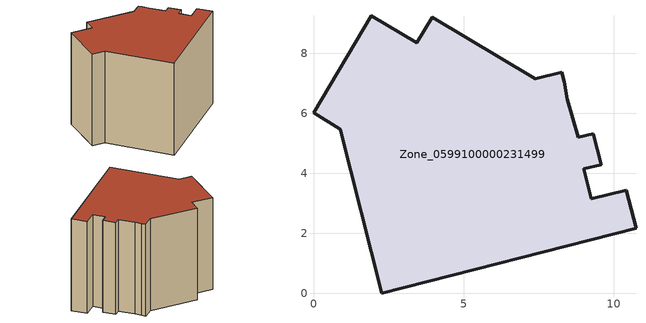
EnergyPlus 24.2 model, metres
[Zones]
Zone_0599100000231499
 floor ground (C_G): 9.33,5.32 9.59,4.28 9.01,4.14 9.26,3.14 10.43,3.43 10.75,2.17 2.27,0 0.89,5.47 0,6.02 1.93,9.24 3.44,8.34 3.95,9.19 7.39,7.15 8.27,7.37 8.35,7.04 8.46,6.47 8.82,5.19 z0
 wall outside (C_F): 10.75,2.17 10.43,3.43 9.26,3.14 9.01,4.14 9.59,4.28 9.33,5.32 8.82,5.19 8.46,6.47 8.35,7.04 8.27,7.37 7.39,7.15 3.95,9.19 3.44,8.34 1.93,9.24 0,6.02 0.89,5.47 2.27,0 10.75,2.17 z0:7.98
 roof outside (C_R): 8.35,7.04 8.27,7.37 7.39,7.15 3.95,9.19 3.44,8.34 1.93,9.24 0,6.02 0.89,5.47 2.27,0 10.75,2.17 10.43,3.43 9.26,3.14 9.01,4.14 9.59,4.28 9.33,5.32 8.82,5.19 8.46,6.47 z7.98
[BUILDING]
Pand.0599100000231499: North Axis=0; Terrain=City; Loads Convergence Tolerance Value=0.04; Temperature Convergence Tolerance Value=0.4; Solar Distribution=FullExterior; Maximum Number of Warmup Days=25; Minimum Number of Warmup Days=1
[Site:Location]
Rotterdam.The.Hague.AP_ZH_NLD Design_Conditions: Latitude=51.96; Longitude=4.45; Time Zone=1; Elevation=-4.5
[SITE:GROUNDTEMPERATURE:BUILDINGSURFACE]
18, 18, 18, 18, 18, 18, 18, 18, 18, 18, 18, 18
[MATERIAL] Thermal Absorptance=0.9; Solar Absorptance=0.7; Visible Absorptance=0.7
Name | Roughness | Thickness | Conductivity | Density | Specific Heat
G.TC.1975-1991 | MediumSmooth | 0.15 | 0.288461 | 540 | 1210
F.TC.1975-1991 | Rough | 0.3 | 0.230769 | 1920 | 840
R.TC.1975-1991 | MediumRough | 0.2 | 0.153846 | 1500 | 1000
[CONSTRUCTION]
C_G: G.TC.1975-1991
C_F: F.TC.1975-1991
C_R: R.TC.1975-1991
[ZONE]
Zone_0599100000231499: Type=1; Multiplier=1; Ceiling Height=Autocalculate; Volume=Autocalculate; Floor Area=autocalculate; Part of Total Floor Area=Yes
[ZONEINFILTRATION:DESIGNFLOWRATE]
Infil_Zone_0599100000231499: Zone or ZoneList or Space or SpaceList=Zone_0599100000231499; Schedule=AlwaysOn; Design Flow Rate Calculation Method=Flow/Area; Flow Rate per Floor Area=0.003; Constant Term Coefficient=1; Temperature Term Coefficient=0; Velocity Term Coefficient=0; Velocity Squared Term Coefficient=0
[HVACTEMPLATE:ZONE:IDEALLOADSAIRSYSTEM]
Zone_0599100000231499: Maximum Heating Supply Air Temperature=50; Minimum Cooling Supply Air Temperature=13; Maximum Heating Supply Air Humidity Ratio=0.0156; Minimum Cooling Supply Air Humidity Ratio=0.0077; Heating Limit=NoLimit; Cooling Limit=NoLimit; Dehumidification Control Type=ConstantSensibleHeatRatio; Cooling Sensible Heat Ratio=0.7; Dehumidification Setpoint=60; Humidification Control Type=None; Humidification Setpoint=30; Outdoor Air Method=None; Outdoor Air Flow Rate per Person=0.00944; Outdoor Air Flow Rate per Zone Floor Area=0; Outdoor Air Flow Rate per Zone=0; Demand Controlled Ventilation Type=None; Outdoor Air Economizer Type=NoEconomizer; Heat Recovery Type=None; Sensible Heat Recovery Effectiveness=0.7; Latent Heat Recovery Effectiveness=0.65
[ZONECONTROL:THERMOSTAT]
ThermostatControl_Zone_0599100000231499: Zone or ZoneList=Zone_0599100000231499; Control Type Schedule=DualSetpointControlType; Control 1=Thermostat_Zone_0599100000231499; Temperature Difference Between Cutout And Setpoint=0
[THERMOSTATSETPOINT:DUALSETPOINT]
Thermostat_Zone_0599100000231499: Heating Setpoint Temperature Schedule=HeatingSetpoint_Zone_0599100000231499; Cooling Setpoint Temperature Schedule=CoolingSetpoint_Zone_0599100000231499
[SCHEDULE:COMPACT]
HeatingSetpoint_Zone_0599100000231499: Through: 12/31, For: AllDays, Until: 24:00, 21
CoolingSetpoint_Zone_0599100000231499: Through: 12/31, For: AllDays, Until: 24:00, 24
DualSetpointControlType: Through: 12/31, For: AllDays, Until: 24:00, 4
AlwaysOn: Through: 12/31, For: AllDays, Until: 24:00, 1
